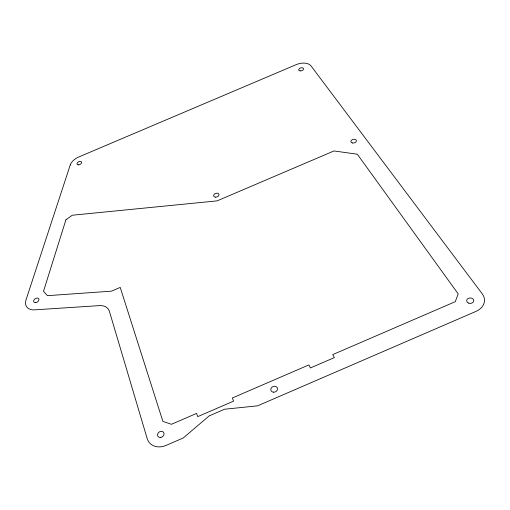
<?xml version="1.0" encoding="UTF-8"?>
<svg xmlns="http://www.w3.org/2000/svg" width="510" height="510" viewBox="0 0 510 510"><rect width="100%" height="100%" fill="white"/><g stroke="black" fill="none" stroke-linecap="round" stroke-linejoin="round"><path stroke-width="0.76" d="M65.918 219.829L43.509 291.286L47.436 295.673L111.448 291.172L120.213 287.417L162.9 421.407L171.417 424.294L196.579 413.425L197.727 416.632L233.605 401.134L232.343 397.978L308.894 364.911L310.411 367.952L334.337 357.612L332.737 354.609L455.258 301.69L458.203 293.9L357.312 154.211L333.986 150.954L217.094 200.876L72.261 215.233L65.918 219.829M70.246 164.966L25.997 299.963A13.547 9.154 -33 0 0 34.489 309.863L99.469 305.611A14.044 10.092 -31.6 0 1 109.389 311.304L147.211 438.696A16.18 13.298 -36.5 0 0 165.986 445.44L183.211 437.994L209.176 415.886L224.578 409.23L257.556 405.845L476.021 311.38A16.556 12.712 -0.5 0 0 482.301 293.919L311.023 65.911A11.628 6.923 -15.4 0 0 296.278 64.604L78.636 157.029A11.596 7.051 -26.2 0 0 70.246 164.966M35.84 302.596A2.907 1.963 -33.1 0 0 38.766 298.854A2.907 1.963 -33.1 0 0 34.221 299.599A2.907 1.963 -33.1 0 0 35.84 302.596M215.437 197.147A2.748 1.868 -20.6 0 0 218.917 194.304A2.748 1.868 -20.6 0 0 214.583 194.023A2.748 1.868 -20.6 0 0 215.437 197.147M352.506 142.978A2.799 1.842 -12.4 0 0 356.394 140.62A2.799 1.842 -12.4 0 0 352.034 139.823A2.799 1.842 -12.4 0 0 352.506 142.978M468.416 303.029A3.557 2.728 -0.3 0 0 473.784 300.702A3.557 2.728 -0.3 0 0 468.48 298.305A3.557 2.728 -0.3 0 0 468.416 303.029M273.411 392.177A3.423 2.901 -21.2 0 0 277.363 388.033A3.423 2.901 -21.2 0 0 271.69 387.453A3.423 2.901 -21.2 0 0 273.411 392.177M160.809 437.414A3.474 2.856 -36.8 0 0 163.589 432.346A3.474 2.856 -36.8 0 0 157.934 433.392A3.474 2.856 -36.8 0 0 160.809 437.414M300.205 70.864A2.493 1.479 -15.4 0 0 303.565 68.697A2.493 1.479 -15.4 0 0 299.682 68.353A2.493 1.479 -15.4 0 0 300.205 70.864M78.738 164.832A2.48 1.504 -26.2 0 0 81.568 162.046A2.48 1.504 -26.2 0 0 77.679 162.448A2.48 1.504 -26.2 0 0 78.738 164.832"/></g></svg>
